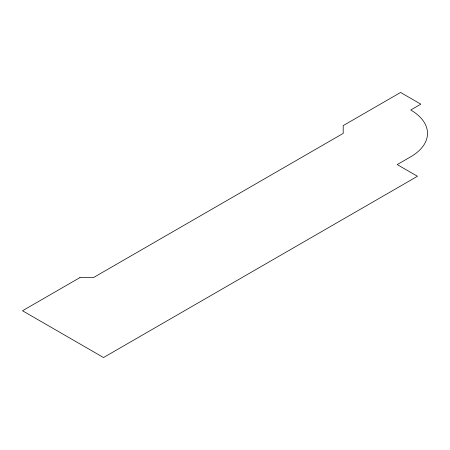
<?xml version="1.0" encoding="UTF-8"?>
<svg xmlns="http://www.w3.org/2000/svg" width="450" height="450" viewBox="0 0 450 450"><rect width="100%" height="100%" fill="white"/><g stroke="black" fill="none" stroke-linecap="round" stroke-linejoin="round"><path stroke-width="0.67" d="M79.892 277.622L22.5 310.759L103.522 357.531L417.471 176.276L397.215 164.582L410.721 156.786A57.291 33.075 0 0 0 410.721 110.008L420.846 104.164L400.59 92.469L343.204 125.601L343.204 133.397L93.392 277.622L79.892 277.622"/></g></svg>
